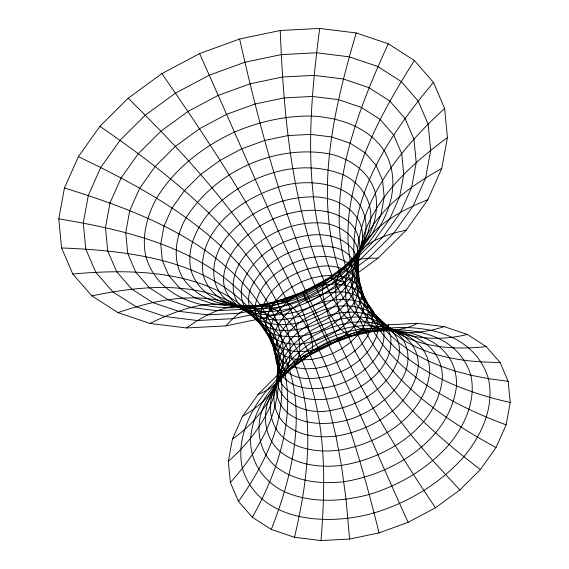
<?xml version="1.0" encoding="UTF-8"?>
<svg xmlns="http://www.w3.org/2000/svg" width="569" height="569" viewBox="0 0 569 569"><rect width="100%" height="100%" fill="white"/><g stroke="black" fill="none" stroke-linecap="round" stroke-linejoin="round"><path stroke-width="0.85" d="M486.232 346.585C453.059 350.177 416.643 347.794 388.876 327.36C370.846 308.106 341.208 309.116 318.768 319.358C304.515 325.98 291.541 335.952 283.305 349.515C276.157 360.71 278.255 374.118 276.107 386.55C270.417 416.551 250.388 441.38 228.325 461.431L230.374 482.533L238.489 501.431L252.323 517.292L271.264 529.419L294.486 537.285L320.987 540.55L349.586 539.063L379.054 532.904L408.094 522.321L435.434 507.797L459.887 489.952L480.378 469.574L496.012 447.547L506.104 424.844L510.222 402.447L508.181 381.337L500.066 362.439L486.232 346.585L467.291 334.451L444.062 326.585L417.568 323.32L388.961 324.807L359.494 330.973L330.454 341.549L303.113 356.08L278.668 373.918L258.177 394.303L242.536 416.323L232.444 439.033L228.325 461.431M320.987 540.55C326.421 474.624 326.4 403.549 293.924 343.904C283.995 327.04 269.094 311.2 249.179 307.21C229.912 304.031 210.032 302.047 190.956 307.48C176.746 311.25 163.139 316.905 149.996 323.448L117.975 312.601L91.858 295.88L72.782 274.016L61.594 247.963L58.778 218.859L64.453 187.983L78.373 156.674L99.931 126.311L128.174 98.209L161.888 73.607L199.584 53.578L239.62 38.998L280.247 30.498L319.686 28.45L356.215 32.952L388.243 43.799L414.36 60.52L433.429 82.384L444.617 108.437L447.433 137.542L441.757 168.417L427.838 199.726L406.287 230.089L378.036 258.191L344.323 282.786L306.627 302.822L302.9 291.904L327.054 279.066C333.007 277.131 339.017 280.396 344.323 282.786M359.494 330.973L356.742 334.06C322.531 344.43 290.802 363.271 267.003 390.142C249.179 411.693 236.156 439.865 242.38 468.294C259.051 522.641 328.185 526.261 374.068 512.897C408.272 502.519 440.001 483.686 463.799 456.807C481.63 435.264 494.653 407.091 488.422 378.662C471.751 324.316 402.624 320.696 356.742 334.06L353.833 335.575L330.987 343.896L330.454 341.549M319.686 28.45C309.088 110.102 302.167 196.846 331.99 275.46C340.312 294.934 351.67 314.92 370.803 325.496C393.89 334.565 420.64 334.778 444.062 326.585M294.486 537.285C309.956 471.793 319.358 394.68 279.614 335.632C265.325 314.87 240.893 305.361 217.223 300.055C183.773 293.711 149.64 301.94 117.975 312.601M356.215 32.952C333.278 110.791 312.822 197.407 341.272 276.605C349.672 297.395 363.47 317.516 384.388 327.168C410.334 338.982 439.666 341.336 467.291 334.451M271.264 529.419C294.628 470.485 311.015 397.816 276.15 339.921C260.005 315.454 232.877 299.842 205.046 292.26C167.777 283.376 128.886 288.227 91.858 295.88M149.996 323.448L186.525 327.95L225.964 325.902L266.591 317.402C268.845 311.407 271.242 304.486 277.238 301.25L302.9 291.904C340.874 367.161 373.179 445.52 408.094 522.321M388.243 43.799C354.537 117.833 318.732 207.713 353.171 287.935C358.434 298.54 365.334 308.348 373.954 316.499C382.901 325.617 396.188 329.33 403.471 340.155C420.157 371.913 387.183 403.179 360.362 415.093C332.289 429.175 276.584 428.912 276.107 386.55C282.38 362.901 278.803 337.41 267.103 316.015C225.047 243.511 140.422 211.611 64.453 187.983M252.323 517.292C283.718 461.8 307.374 384.146 263.995 328.228C220.047 270.133 138.822 268.07 72.782 274.016M414.36 60.52C373.677 124.874 329.458 205.551 356.052 283.611C365.291 306.84 382.667 326.535 403.471 340.155C432.269 357.809 466.872 362.339 500.066 362.439M238.489 501.431C260.83 469.866 280.055 433.749 281.74 394.324C282.9 369.167 274.841 344.309 261.527 323.156C217.258 260.467 132.221 250.758 61.594 247.963M433.429 82.384C393.748 130.13 353.904 186.163 353.79 250.886C354.046 260.794 355.355 270.652 357.951 280.218C359.736 288.063 364.843 294.913 364.466 303.192C361.557 331.599 331.499 344.188 309.472 355.326L306.805 356.294L303.113 356.08M230.374 482.533C254.35 455.57 275.645 423.116 278.227 386.152C279.315 361.628 274.656 336.265 260.801 315.61C215.615 250.901 132.157 231.035 58.778 218.859M406.287 230.089L393.912 233.041L383.328 236.604L374.302 240.694L366.77 245.289L360.54 250.324L340.909 270.289L323.484 282.999L304.002 293.355L283.312 300.894L262.309 305.283L234.186 306.591L225.921 308.007L217.095 310.702L207.614 314.849L197.457 320.525L186.525 327.95M225.964 325.902C232.977 317.943 241.007 310.297 251.199 306.698C277.089 302.274 302.473 294.628 324.913 280.624L327.054 279.066M444.617 108.437C393.997 154.69 340.916 221.277 361.585 294.522C381.258 358.456 449.908 389.139 510.222 402.447M232.444 439.033C257.608 421.814 276.406 395.341 282.765 365.412C286.001 342.225 277.494 319.195 265.879 299.486C222.756 231.355 149.192 190.515 78.373 156.674M447.433 137.542C414.68 161.852 382.276 190.316 366.073 228.71C357.595 252.067 352.624 278.205 360.113 302.53C381.386 366.756 446.437 402.674 506.104 424.844M344.295 266.477C377.844 240.751 408.35 192.294 384.167 150.621C368.051 126.816 338.825 117.314 311.264 116.055C284.735 115.77 258.646 121.83 234.293 132.164C203.062 146.674 174.647 168.516 156.603 198.24C146.902 216.064 141.482 236.533 145.856 256.74C162.492 310.966 231.462 314.579 277.238 301.25C287.48 298.277 294.578 309.444 300.062 316.257C308.988 329.046 315.88 343.1 322.353 357.247C347.31 413.635 364.309 473.152 379.054 532.904M242.536 416.323C254.827 409.26 266.363 400.306 274.158 388.293C281.669 378.499 289.536 367.937 290.098 355.092C291.371 332.531 282.089 310.994 271.47 291.613C230.488 222.216 165.209 171.497 99.931 126.311M388.961 324.807L382.837 328.598L377.019 330.724L353.833 335.575L350.796 335.738C328.548 342.609 307.552 353.719 290.233 369.366C270.04 387.162 252.892 410.64 250.623 438.23C249.578 461.438 263.76 481.943 284.408 491.73C311.179 503.437 341.521 501.886 369.224 494.468C399.623 485.25 427.81 468.515 448.955 444.638C464.795 425.491 476.367 400.462 470.833 375.206C455.221 325.518 392.816 324.209 350.796 335.738C338.889 331.642 333.256 318.768 326.826 308.91C316.094 289.692 307.566 269.343 299.635 248.838C273.824 180.707 255.666 109.966 239.62 38.998M441.757 168.417C410.64 186.056 378.968 208.176 363.676 241.733C351.841 262.572 348.562 287.871 356.5 310.653C379.253 374.658 438.834 416.273 496.012 447.547M258.177 394.303C273.092 389.104 283.184 376.543 294.102 365.867C298.697 360.177 299.955 352.673 299.699 345.539C298.113 323.747 288.568 303.526 278.796 284.329C240.317 213.809 184.975 154.291 128.174 98.209M427.838 199.726C411.06 206.341 394.644 214.392 380.583 225.829C368.513 235.609 360.255 248.902 351.614 261.591C341.962 279.109 344.722 300.347 350.909 318.526C375.056 381.984 427.732 429.282 480.378 469.574M417.568 323.32C403.428 331.044 387.069 330.717 371.465 331.414C363.868 331.272 356.955 327.474 351.393 322.516C335.518 307.352 326.314 286.812 318.227 266.769C290.368 191.369 283.44 110.208 280.247 30.498M266.591 317.402C295.24 307.438 326.485 298.469 346.734 274.23C357.204 261.221 363.968 245.275 366.073 228.71C366.955 184.136 311.385 176.141 278.397 187.13C240.936 198.574 196.22 231.007 203.282 275.296C207.585 290.716 221.071 301.655 236.107 305.894C254.108 313.768 274.5 312.722 293.127 307.737M328.669 345.205C309.977 353.349 282.907 356.237 269.222 337.886C264.108 327.929 254.172 319.721 255.111 307.537C255.879 298.22 260.346 289.82 266.164 282.672C283.113 263.845 309.764 252.942 335.02 257.586C343.192 259.613 350.931 263.781 355.767 270.865C359.964 278.668 360.333 287.686 363.747 295.795M278.668 373.918L285.154 372.098L290.233 369.366L309.472 355.326C316.35 346.734 309.842 334.558 307.737 325.219C301.044 305.653 292.11 286.947 282.807 268.511C247.75 200.459 205.523 136.404 161.888 73.607M378.036 258.191L368.655 258.162L360.739 259.073L354.096 260.794L348.662 263.298L324.913 280.624C319.508 290.041 324.7 301.492 326.997 311.136C332.147 327.019 339.017 342.261 346.222 357.289C371.856 409.765 402.909 459.375 435.434 507.797M241.932 306.342C288.298 310.624 336.741 286.854 361.664 247.437C372.994 231.903 379.338 212.059 375.32 192.891C369.601 171.852 350.042 158.509 329.629 153.879C274.983 144.177 215.637 171.049 186.035 217.82C175.608 236.142 171.767 259.656 183.147 278.469C194.242 294.401 213.048 303.597 232.152 305.112C273.952 316.933 320.262 299.408 348.712 267.757C359.75 253.383 368.883 236.732 370.796 218.453C371.713 199.676 359.964 182.585 343.199 174.754C296.371 156.112 241.37 177.265 208.809 213.219C195.878 228.852 186.426 249.3 190.942 269.919C196.099 288.903 213.745 300.93 232.152 305.112M508.181 381.337L488.422 378.662L470.833 375.206L455.086 371.073L441.06 366.315L428.485 361.023L417.269 355.241L407.276 349.017L398.364 342.389L390.448 335.404L383.442 328.093L377.297 320.461L371.97 312.53L367.453 304.308L360.902 289.166L356.052 283.611L349.416 279.358L341.272 276.605L331.99 275.46L321.962 275.979L311.634 278.141L301.456 281.847L291.876 286.94L283.305 293.191L276.121 300.332L270.645 308.057L267.103 316.015L265.666 323.861L266.377 331.258L273.255 346.258L278.085 351.798L284.699 356.03L292.815 358.783L302.068 359.921L312.061 359.402L322.353 357.247L332.495 353.555L342.047 348.484L350.582 342.246L357.745 335.127L363.2 327.438L366.728 319.508L368.164 311.684L367.453 304.308L364.615 297.708L359.786 292.167L353.171 287.935L345.056 285.183L335.802 284.045L325.809 284.564L315.518 286.719L305.375 290.41L295.823 295.489L287.288 301.719L280.126 308.839L274.671 316.528L271.143 324.465L269.706 332.282L270.417 339.657L276.513 355.042L281.413 360.654L288.113 364.942L296.335 367.73L305.717 368.883L315.838 368.363L326.272 366.18L336.549 362.432L346.222 357.289L354.878 350.973L362.133 343.761L367.666 335.966L371.237 327.929L372.695 320.006L371.97 312.53L369.103 305.845L364.615 297.708M244.393 309.956C293.419 328.718 358.712 292.921 362.524 238.717C364.11 212.081 337.168 196.846 313.505 196.86C281.74 196.611 250.317 210.75 229.179 234.407C213.133 251.683 205.857 282.416 226.085 299.479C244.186 311.236 264.286 323.412 286.925 319.01C312.95 315.041 338.192 300.923 352.211 278.198C360.718 260.723 365.17 235.737 348.434 221.469C326.777 204.947 296.605 209.001 273.042 219.037C249.585 229.961 226.391 249.784 223.617 277.053C221.917 299.756 243.368 309.152 258.945 320.105C281.25 329.508 306.968 323.149 326.997 311.136C345.369 299.955 359.957 280.432 358.548 258.084C359.907 235.957 337.083 222.493 317.239 222.806C290.46 222.593 263.98 234.513 246.164 254.457C232.636 269.009 226.498 294.913 243.546 309.294M459.887 489.952L432.831 460.67L410.718 434.552L392.503 410.939L377.482 389.36L365.056 369.445L354.878 350.973L343.584 325.809L338.733 310.745L336.108 297.103L335.682 290.859L335.895 285.012L336.791 279.607L338.441 274.692L340.909 270.289L360.54 250.324L372.93 232.863L380.931 214.869L384.196 197.109L382.574 180.38L376.145 165.401L365.177 152.826L350.163 143.217L331.748 136.98L310.745 134.391L288.07 135.564L264.713 140.451L241.697 148.836L220.025 160.358L200.644 174.498L184.399 190.658L172.002 208.112L164 226.113L160.735 243.866L162.357 260.602L168.794 275.581L179.754 288.149L194.776 297.765L213.183 304.002L234.186 306.591L262.309 305.283L267.558 306.257L272.636 308.178L277.544 310.994L282.302 314.629L286.925 319.01L295.78 329.871L304.152 343.37L312.061 359.402L315.838 368.363L323.057 388.15L329.785 410.598L335.945 436.124L341.414 465.414L346.037 499.319L349.586 539.063M330.987 343.896C284.23 248.568 243.127 150.436 199.584 53.578M277.665 366.621C286.925 394.246 323.811 391.486 345.333 381.771C367.119 372.09 393.904 346.699 380.348 320.895C373.577 311.798 365.775 302.552 353.932 300.51C339.956 297.736 325.504 300.432 312.537 305.966C289.031 316.385 268.234 339.416 277.665 366.621C273.34 337.673 302.039 316.3 326.826 308.91C351.301 300.468 381.386 309.7 390.448 335.404C395.028 366.073 364.629 388.712 338.37 396.536C315.496 404.161 276.961 398.613 277.58 367.709M88.337 195.402L83.266 223.005L85.784 249.023L95.784 272.309L112.833 291.854L136.176 306.805L164.804 316.499L197.457 320.525L232.714 318.697L269.03 311.094L304.82 298.056L338.519 280.154L368.655 258.162L393.912 233.041L413.179 205.9L425.619 177.912L430.697 150.308L428.173 124.298L418.172 101.005L401.124 81.459L377.78 66.509L349.153 56.815L316.499 52.789L281.242 54.617L244.926 62.22L209.136 75.257L175.437 93.16L145.301 115.151L120.045 140.273L100.777 167.414L88.337 195.402M110.009 202.934L105.471 227.628L107.726 250.893L116.673 271.726L131.916 289.208L152.798 302.58L178.403 311.257L207.614 314.849L239.151 313.22L271.633 306.421L303.647 294.756L333.783 278.746L360.739 259.073L383.328 236.604L400.562 212.329L411.693 187.293L416.231 162.606L413.976 139.334L405.028 118.501L389.786 101.019L368.897 87.654L343.292 78.977L314.088 75.378L282.551 77.014L250.068 83.814L218.055 95.471L187.912 111.488L160.963 131.162L138.374 153.623L121.14 177.905L110.009 202.934M129.768 210.573L125.706 232.664L127.719 253.482L135.728 272.117L149.37 287.758L168.054 299.721L190.956 307.48L217.095 310.702L245.303 309.237L274.372 303.156L303.007 292.722L329.977 278.397L354.096 260.794L374.302 240.694L389.722 218.973L399.68 196.575L403.741 174.484L401.721 153.666L393.72 135.031L380.078 119.39L361.393 107.427L338.484 99.667L312.353 96.445L284.137 97.911L255.076 103.992L226.434 114.426L199.47 128.75L175.352 146.354L155.145 166.454L139.725 188.175L129.768 210.573M242.856 282.637C239.208 293.995 241.825 307.153 251.093 315.077C259.898 322.957 266.975 333.726 279.614 335.632C308.021 340.675 338.875 326.713 354.267 302.395C365.497 282.338 358.328 250.965 332.566 247.131C302.708 241.832 270.275 256.512 254.094 282.075C238.603 306.599 257.665 331.094 284.642 330.447C314.202 330.461 345.803 313.91 356.727 285.389C359.139 274.052 359.252 261.37 353.79 250.886C346.229 239.72 332.516 235.26 319.593 234.67C288.127 234.656 254.485 252.273 242.856 282.637M262.273 307.601C253.29 333.206 282.594 348.057 304.152 343.37C327.644 339.729 351.514 325.624 360.113 302.53C369.089 276.932 339.785 262.081 318.227 266.769C294.742 270.41 270.865 284.514 262.273 307.601M274.379 332.95C268.497 356.208 283.853 379.423 309.081 378.477C336.741 378.492 366.315 363.001 376.543 336.315C383.264 314.294 362.161 291.079 339.899 291.997C313.035 291.982 284.308 307.032 274.379 332.95M261.683 411.536C255.509 430.761 259.941 453.031 275.624 466.431C294.742 481.637 320.297 484.397 343.847 481.708C393.492 474.005 449.965 439.908 456.523 385.874C457.782 338.007 404.196 326.037 366.151 330.795C320.447 337.133 278.092 367.901 261.683 411.536M267.814 402.56C262.288 419.78 266.256 439.723 280.304 451.729C297.431 465.35 320.319 467.818 341.414 465.414C386.131 458.351 436.238 428.194 442.341 379.573C443.998 337.637 394.36 325.006 361.052 329.046C319.821 334.736 281.285 362.403 267.814 402.56M272.515 393.663C267.537 409.161 271.114 427.12 283.76 437.924C299.173 450.186 319.785 452.412 338.775 450.243C379.032 443.884 424.147 416.736 429.638 372.965C431.003 335.802 386.031 322.63 356.137 326.257C319.017 331.585 282.729 356.222 272.515 393.663M275.88 384.829C271.37 398.876 274.607 415.157 286.072 424.958C300.048 436.067 318.725 438.087 335.945 436.124C372.667 430.434 413.087 405.704 418.315 366.066C419.197 332.993 378.854 318.612 351.393 322.516C318.021 327.609 282.686 349.679 275.88 384.829M279.123 367.339C268.525 398.841 303.32 415.875 329.785 410.598C358.193 406.195 387.069 389.132 397.468 361.208C408.065 329.707 373.271 312.673 346.813 317.943C318.398 322.353 289.521 339.416 279.123 367.339"/></g></svg>
